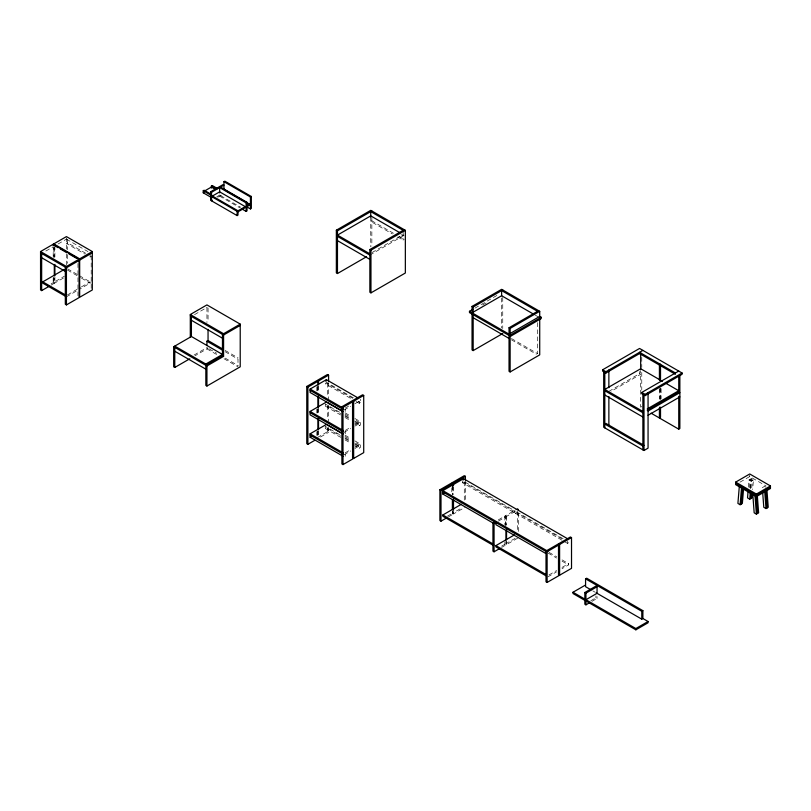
<?xml version="1.0" encoding="UTF-8"?>
<svg xmlns="http://www.w3.org/2000/svg" width="811" height="811" viewBox="0 0 811 811"><rect width="100%" height="100%" fill="white"/><g stroke="black" fill="none" stroke-linecap="round" stroke-linejoin="round"><path stroke-width="0.61" stroke-dasharray="4.05 3.04" d="M748.411 487.137L748.999 479.96L751.219 478.683L753.439 479.96L752.649 489.52M749.425 487.685L750.114 479.321L752.334 480.599L751.645 488.972M750.439 488.242L751.219 478.683M750.631 488.415L751.219 481.237L753.439 479.96M45.872 251.025L53.252 246.767L53.191 256.661M58.057 243.989L66.492 239.123M91.207 256.448L90.102 257.087L90.102 253.884M51.093 283.88L53.191 282.664L54.307 283.303L54.307 278.355M53.79 277.372L53.79 282.319L64.322 276.237M51.144 285.127L54.307 283.303M53.79 282.319L54.895 282.968L66.492 276.267M216.851 196.718L219.953 194.924M217.733 197.235L221.879 194.843M67.506 294.9L80.421 287.439M81.495 286.82L90.102 281.853L90.102 283.13L79.336 289.345M66.431 296.796L78.261 289.963M194.528 314.638L207.008 307.43M194.062 355.046L206.937 347.605L208.052 348.243L195.167 355.684M372.006 252.566L403.138 234.592M369.857 255.08L404.243 235.231L402.084 233.984M397.735 237.025L403.138 240.137L404.243 239.498M474.952 308.15L499.059 294.231M482.616 304.997L487.005 302.473M339.525 412.201L325.262 403.959L325.262 406.098L326.377 405.459L340.64 413.691M345.202 408.075L349.541 405.571M344.117 409.981L350.626 406.23M354.965 403.716L360.388 400.593M355.988 401.465L359.283 403.361L360.388 402.722L360.388 399.306M339.525 434.574L325.262 426.333L325.262 428.472L326.377 427.833L340.64 436.065M317.425 437.524L327.482 431.716L328.587 432.354L328.587 427.377M320.548 436.997L328.587 432.354M345.202 430.448L350.626 427.316M354.965 424.812L360.388 421.679L360.388 425.096L359.283 425.734L354.894 423.2M344.117 432.354L350.626 428.593M354.965 426.089L360.388 422.967L354.904 419.794M345.202 452.822L350.626 449.689M354.965 447.185L360.388 444.053L360.388 447.469L359.283 448.108L354.894 445.574M344.117 454.728L350.626 450.967M354.965 448.463L360.388 445.33L354.904 442.167M608.858 391.378L639.555 373.648L640.67 374.287L611.058 391.378M462.442 482.738L463.547 482.099L515.502 512.086L514.397 512.724L462.442 482.738L462.442 480.599L514.397 510.595L514.397 512.724M447.459 516.151L451.798 513.647L452.903 514.286L452.903 510.595M452.386 510.849L452.386 513.302L462.128 507.686M448.574 516.789L452.903 514.286M452.386 513.302L453.491 513.951L465.402 507.068M641.775 406.524L640.67 407.163L640.67 370.586M498.359 519.851L504.858 516.1L505.963 516.739L505.963 525.315M505.446 525.558L505.446 515.766L517.347 508.882M498.39 521.118L505.963 516.739M505.446 515.766L506.551 516.404L516.293 510.778M563.128 538.727L515.502 511.234L515.502 513.373L516.607 512.724L563.148 539.599M501.603 546.158L504.858 544.282L505.963 544.921L505.963 541.251M515.188 538.311L505.446 543.938L506.551 544.576L518.462 537.703M501.634 547.425L505.963 544.921M565.287 542.113L567.457 543.36L568.562 542.721M548.946 574.969L556.579 570.569M562.023 567.416L568.562 563.645L568.562 564.922L562.023 568.704M547.861 576.885L556.579 571.846M740.017 482.16L749.739 476.544L766.091 485.982M762.32 487.644L764.53 486.367L766.75 487.644M590.884 600.708L595.923 597.798L597.038 598.437L597.038 596.521M591.989 601.356L597.038 598.437M400.979 234.622L403.138 235.869M393.447 233.264L371.854 220.795L370.739 221.444L392.342 233.903M398.84 236.386L403.158 238.88M535.331 315.185L538.616 317.081M511.437 338.532L537.521 353.596M511.417 339.799L536.416 354.235M748.999 479.96L751.219 481.237M220.551 195.613L240.664 207.231M219.659 196.12L239.782 207.738M325.262 381.586L353.789 398.059M352.704 398.292L326.377 383.086L325.262 383.725L351.599 398.931M358.198 401.455L360.388 402.722M66.431 239.154L87.943 251.582M85.824 253.346L67.546 242.783L66.431 243.432L84.719 253.985M345.03 412.809L350.514 415.982M354.904 418.517L360.388 421.679M345.03 414.097L350.514 417.26M515.502 513.373L564.203 541.484M345.02 415.364L350.504 418.537M354.894 421.071L359.283 423.606L359.283 425.734M345.03 416.225L350.514 419.399M354.904 421.933L360.388 425.096M325.262 406.098L340.63 414.968M345.02 417.503L350.504 420.666M225.184 350.453L238.039 357.874M225.144 351.71L237.998 359.131L237.998 365.72M209.116 348.862L216.618 353.19M225.184 358.138L238.039 365.558M206.937 348.882L217.652 355.066M224.079 358.776L237.998 366.815M67.506 268.816L78.261 275.02M79.336 275.649L90.102 281.853M67.506 270.093L80.421 277.544M81.495 278.163L90.102 283.13M549.077 552.392L556.66 556.772M562.074 559.894L568.562 563.645M345.03 435.183L350.514 438.356M354.904 440.89L360.388 444.053M548.003 553.051L556.66 558.049M562.074 561.171L568.562 564.922M345.03 436.47L350.514 439.633M345.02 437.737L350.504 440.91M354.894 443.445L359.283 445.979L359.283 448.108M345.03 438.599L350.514 441.772M354.904 444.306L360.388 447.469M325.262 428.472L340.63 437.342M345.02 439.876L350.504 443.039M592.79 590.864L595.294 592.314M749.739 475.266L749.739 476.544M661.117 388.672L661.117 398.769M660.519 388.337L660.519 399.691M660.002 388.053L660.002 399.407M659.414 388.976L659.414 399.063M641.775 357.327L641.775 367.424M641.775 372.462L641.775 390.121M639.555 371.519L639.555 373.648M595.923 595.882L595.923 597.798M567.457 541.231L567.457 543.36M537.5 322.666L537.5 353.626M518.462 513.201L518.462 532.807M517.347 511.335L517.347 532.168M506.551 516.404L506.551 524.981M506.551 540.907L506.551 544.576M504.858 516.1L504.858 524.676M504.858 541.829L504.858 544.282M502.749 297.434L502.749 328.567M501.634 298.032L501.634 327.968M465.402 481.247L465.402 502.151M464.287 481.835L464.287 500.286M453.491 486.894L453.491 494.274M453.491 511.488L453.491 513.951M452.903 486.002L452.903 494.619M452.386 486.255L452.386 494.862M451.798 487.827L451.798 493.97M403.138 231.429L403.138 240.137M371.854 217.601L371.854 246.138M370.739 217.166L370.739 246.757M359.283 401.232L359.283 403.361M345.233 409.342L345.233 411.481M345.233 431.716L345.233 433.844M345.233 454.089L345.233 456.218M328.587 382.61L328.587 398.779M328.587 404.993L328.587 421.162M327.482 383.208L327.482 396.893M327.482 405.591L327.482 419.277M327.482 427.985L327.482 431.716M318.53 385.924L318.53 392.139M318.53 408.308L318.53 414.533M318.53 430.702L318.53 436.916M317.942 386.269L317.942 391.237M317.942 408.653L317.942 413.63M317.942 431.036L317.942 436.014M317.425 386.533L317.425 391.5M317.425 408.916L317.425 413.894M317.425 431.3L317.425 436.277M316.827 386.867L316.827 391.845M316.827 409.261L316.827 412.992M316.827 431.645L316.827 435.375M208.052 308.089L208.052 321.886M206.937 307.44L206.937 322.504M91.207 255.891L91.207 289.324M77.968 263.534L77.968 295.731M67.546 239.59L67.546 249.666M67.546 254.613L67.546 263.281M66.431 237.876L66.431 249.018M66.431 253.975L66.431 265.116M54.895 245.814L54.895 256.965M54.895 276.774L54.895 282.968M54.307 247.396L54.307 257.3M53.79 247.659L53.79 257.563M53.191 277.717L53.191 282.664"/><path stroke-width="1.22" d="M739.287 486.712L737.909 503.438L740.129 504.726L742.349 503.438L743.535 489.094M740.129 504.726L741.609 486.793M741.244 504.087L742.623 487.35M748.117 490.716L747.529 497.893L749.739 499.17L751.959 497.893L752.355 493.108M749.739 499.17L750.236 493.2M750.854 498.532L751.351 492.561M49.035 286.344L41.655 290.612L40.55 289.963L40.55 251.542L53.191 244.243L79.083 259.185L79.083 297.607L66.431 304.906L65.326 304.267L65.326 267.123M53.79 243.898L66.431 236.599L92.312 251.542L92.312 289.963L79.671 297.272L79.671 258.841L53.79 243.898L53.79 245.175M40.55 251.542L66.431 266.484L79.083 259.185M79.671 258.841L92.312 251.542M79.083 260.463L66.431 267.762L40.55 252.819M92.312 252.819L79.671 260.118L78.566 259.479M66.431 296.796L42.77 283.13L42.77 281.853L64.282 269.434M203.247 190.737L204.129 190.23L211.529 194.498L210.637 195.015L203.247 190.737L203.247 192.795L210.637 197.063L219.659 191.852L245.246 206.623L245.246 207.646L237.998 211.833M211.377 188.091L211.377 186.043L212.269 185.537L217.551 188.588M204.129 191.254L211.377 187.067L215.604 189.51M203.247 192.795L204.129 192.278M223.948 188.862L223.948 181.694L224.84 181.177L251.309 196.465L251.309 208.417L250.427 208.934L247.243 207.099M210.637 191.771L223.066 184.594L223.948 185.111L211.529 192.278L210.637 191.771L210.637 200.307L237.116 215.594L237.998 215.077L237.998 210.809L212.411 196.039L212.411 197.063M212.411 200.307L211.529 200.814L211.529 192.278M223.948 181.694L250.427 196.972L251.309 196.465M219.659 192.876L219.659 187.584L246.138 202.872L247.02 202.355L247.02 210.89L246.138 211.407L241.901 208.964M211.529 196.546L237.116 211.316L245.246 206.623M246.99 205.619L249.535 204.149L249.535 205.173L246.99 206.643M190.301 337.143L190.301 314.516L206.937 304.906L240.218 324.126L240.218 366.815L206.937 386.036L205.832 385.387L205.832 364.038L174.77 346.115L174.77 367.454L173.666 366.815L173.666 346.753L191.406 336.504L222.467 354.437L205.832 364.038M366.481 256.773L337.467 273.53L336.352 272.891L336.352 230.192L370.739 210.343L405.348 230.324L405.348 273.013L370.962 292.872L369.857 292.234L369.857 249.535L404.243 229.675M336.352 230.192L337.467 230.831L371.854 210.982M206.937 345.587L206.937 341.198L208.052 340.559L223.045 349.217M190.301 314.516L223.583 333.726L240.218 324.126M240.218 325.404L223.583 335.014L190.301 315.793M369.857 249.535L370.962 250.173L405.348 230.324M174.77 367.454L189.804 358.786M205.832 365.325L222.467 355.715L223.583 356.353L223.583 333.726M173.666 346.753L206.937 365.964L223.583 356.353M314.921 440.241L307.886 444.306L306.771 443.668L306.771 386.462L316.827 380.653L317.942 381.292L317.942 385.022M306.771 386.462L307.886 387.1L317.942 381.292M328.587 375.138L327.482 374.5L317.425 380.308L318.53 380.947L328.587 375.138L328.587 381.363M343.023 411.481L310.106 392.473L310.106 389.057L326.377 379.67L358.198 398.039M534.246 314.556L501.634 295.731L473.168 312.164L472.053 311.525L472.053 306.406L501.634 289.324L539.72 311.312L539.72 354.863L510.139 371.945L509.034 371.296L509.034 335.227M472.053 306.406L473.168 307.045L502.749 289.963M538.616 310.674L509.034 327.756L509.034 332.875L510.139 333.514L539.72 316.432L541.201 317.294L541.201 318.571L510.514 336.291L469.468 312.59L469.468 311.312L472.752 309.417M343.023 433.855L310.106 414.847L310.106 411.43L326.377 402.043L342.83 411.542M341.897 406.737L351.964 400.928L353.069 401.567L353.069 458.783L343.012 464.591L341.897 463.953L341.897 406.737L343.012 407.375L353.069 401.567M352.552 400.593L362.608 394.785L363.713 395.423L363.713 452.639L353.657 458.438L352.552 457.799L352.552 400.593L353.657 401.232L363.713 395.423M343.023 456.228L310.106 437.22L310.106 433.804L326.377 424.417L342.83 433.915M310.106 437.22L311.211 436.582M509.034 327.756L510.139 328.394L539.72 311.312M472.053 314.05L472.053 349.957L473.168 350.595L502.749 333.514M469.468 311.312L510.514 335.014L541.201 317.294M640.71 352.917L605.908 373.009L602.583 371.083L602.583 369.806L639.555 348.456L682.081 373.009L682.081 374.287L645.1 395.636L641.775 393.72L641.775 392.433L678.746 371.083M602.583 369.806L605.908 371.732L642.88 350.382M439.886 489.783L451.798 482.91L452.903 483.549L441.002 490.422L439.886 489.783L439.886 520.52L441.002 521.159L446.405 518.036M452.386 485.029L452.386 482.565L464.287 475.692L465.402 476.331L465.402 480.021M452.386 482.565L453.491 483.204L465.402 476.331M496.22 522.365L494.061 523.612L442.847 494.051L442.847 490.635L463.547 478.683L567.467 538.676M442.847 494.051L443.952 493.412M641.775 392.433L645.1 394.359L682.081 373.009M493.717 545.621L442.847 516.252L442.847 514.975L461.368 504.28M647.229 408.926L678.746 390.73L665.689 383.187M647.229 410.204L678.746 392.007L679.861 392.646L648.06 411.005M648.06 415.273L679.861 396.914M651.081 413.174L659.414 417.989L660.519 417.351L660.519 408.521M495.115 521.726L492.946 522.973L492.946 551.156L494.061 551.794L499.464 548.672M660.002 406.98L660.002 418.334L678.746 429.151L679.861 428.512L679.861 375.534M603.688 371.732L603.688 427.235L643.995 450.5L648.06 448.148L648.06 392.646M545.691 575.628L495.906 546.888L495.906 545.6L514.427 534.905M546.006 551.044L557.917 544.171L559.022 544.82L559.022 575.557L547.121 582.43L546.006 581.791L546.006 551.044L547.121 551.693L559.022 544.82M558.505 543.836L570.407 536.963L571.522 537.602L571.522 568.339L559.61 575.212L558.505 574.573L558.505 543.836L559.61 544.475L571.522 537.602M735.689 482.099L749.739 473.979L770.45 485.941L770.45 488.496L756.399 496.616L735.689 484.654L735.689 482.099L756.399 494.051L770.45 485.941M590.976 589.82L585.572 586.698L585.572 578.841L586.677 578.202L642.88 610.653L642.88 618.509L641.775 619.148L596.379 592.942M642.647 618.367L648.06 621.5L648.06 622.777L635.854 629.823L573.002 593.53L573.002 592.253L585.197 585.207M584.832 599.086L584.832 592.506L595.923 586.1L597.038 586.738L597.038 593.317L585.937 599.724L585.937 593.145L597.038 586.738M770.45 487.218L756.399 495.328L735.689 483.376M584.832 600.363L584.832 604.205L585.937 604.844L589.972 602.512M752.699 493.2L754.179 512.836L756.399 514.113L758.62 512.836L757.322 495.653M762.685 492.561L763.79 507.291L766.01 508.568L768.23 507.291L766.841 488.871M585.572 578.841L641.775 611.291L642.88 610.653M573.002 592.253L635.854 628.545L648.06 621.5M675.421 373.009L639.555 352.298L639.555 353.586L675.421 374.287M403.138 230.324L370.739 211.62L370.739 217.166M662.425 381.302L640.67 368.741L604.803 389.442L642.88 411.43M537.5 311.312L501.634 290.602L501.634 295.731M399.894 232.716L370.739 215.888L337.467 235.099L369.857 253.802M337.467 236.386L369.857 255.08M604.803 390.73L642.88 412.718M473.168 317.719L509.247 338.552M337.467 240.654L369.857 259.358M604.803 394.998L642.88 416.986M220.551 187.067L247.02 202.355M223.948 189.379L249.535 204.149M211.377 186.043L216.659 189.095M643.995 445.381L605.908 423.393L604.803 424.031L642.88 446.02M191.406 320.284L222.467 338.207M310.106 389.057L343.023 408.065M517.347 508.882L518.462 509.531M310.106 390.344L343.023 409.352M54.864 245.804L58.098 247.669M60.257 248.916L66.725 252.647M68.884 253.894L76.437 258.253M206.937 341.198L223.005 350.474M310.106 411.43L343.023 430.438M41.655 257.736L65.326 271.391M310.106 412.718L343.023 431.726M442.847 490.635L547.861 551.257M442.847 491.912L545.691 551.298M545.691 553.426L495.906 524.687L495.906 522.548M174.77 351.234L205.832 369.167M310.106 433.804L343.023 452.812M584.832 592.506L585.937 593.145M310.106 435.091L343.023 454.099M42.77 281.853L66.431 295.518M442.847 514.975L493.717 544.343M495.906 545.6L545.691 574.35M765.827 490.746L767.125 507.929M764.722 491.385L766.01 508.568M756.217 496.291L757.504 513.475M755.011 495.703L756.399 514.113M756.399 494.051L756.399 496.616M678.746 376.172L678.746 392.575M678.746 396.356L678.746 429.151M660.519 364.362L660.519 379.507M660.002 364.088L660.002 380.491M659.414 365.011L659.414 380.146M659.414 407.892L659.414 417.989M645.1 394.359L645.1 395.636M643.995 394.998L643.995 450.5M642.88 394.359L642.88 449.862M641.775 611.291L641.775 619.148M640.67 354.184L640.67 369.319M635.854 628.545L635.854 629.823M608.868 370.019L608.868 387.678M608.868 396.508L608.868 425.522M605.908 371.732L605.908 373.009M604.803 372.371L604.803 427.873M585.937 601.002L585.937 604.844M559.61 544.475L559.61 575.212M547.121 551.693L547.121 582.43M510.514 335.014L510.514 336.291M510.139 328.394L510.139 333.514M510.139 334.791L510.139 371.945M506.551 529.877L506.551 539.68M505.963 530.222L505.963 540.025M494.061 523.612L494.061 551.794M473.168 307.045L473.168 312.164M473.168 314.516L473.168 350.595M463.547 478.683L463.547 479.96M453.491 483.204L453.491 485.667M453.491 499.191L453.491 510.261M452.903 499.535L452.903 509.369M452.386 499.779L452.386 509.612M441.002 490.422L441.002 521.159M370.962 250.173L370.962 292.872M353.657 401.232L353.657 458.438M343.012 407.375L343.012 464.591M337.467 230.831L337.467 273.53M326.377 379.67L326.377 380.947M318.53 380.947L318.53 384.678M318.53 397.116L318.53 407.071M318.53 418.263L318.53 429.455M317.942 396.214L317.942 407.406M317.942 418.608L317.942 429.8M307.886 387.1L307.886 444.306M250.427 196.972L250.427 208.934M246.138 202.872L246.138 211.407M237.116 211.316L237.116 215.594M222.467 334.365L222.467 355.715M208.052 329.418L208.052 340.711M206.937 365.964L206.937 386.036M191.406 316.432L191.406 336.524M66.431 266.484L66.431 304.906M54.895 264.396L54.895 275.537M54.307 264.731L54.307 275.872M53.191 244.243L53.191 245.52M41.655 253.458L41.655 290.612"/></g></svg>
